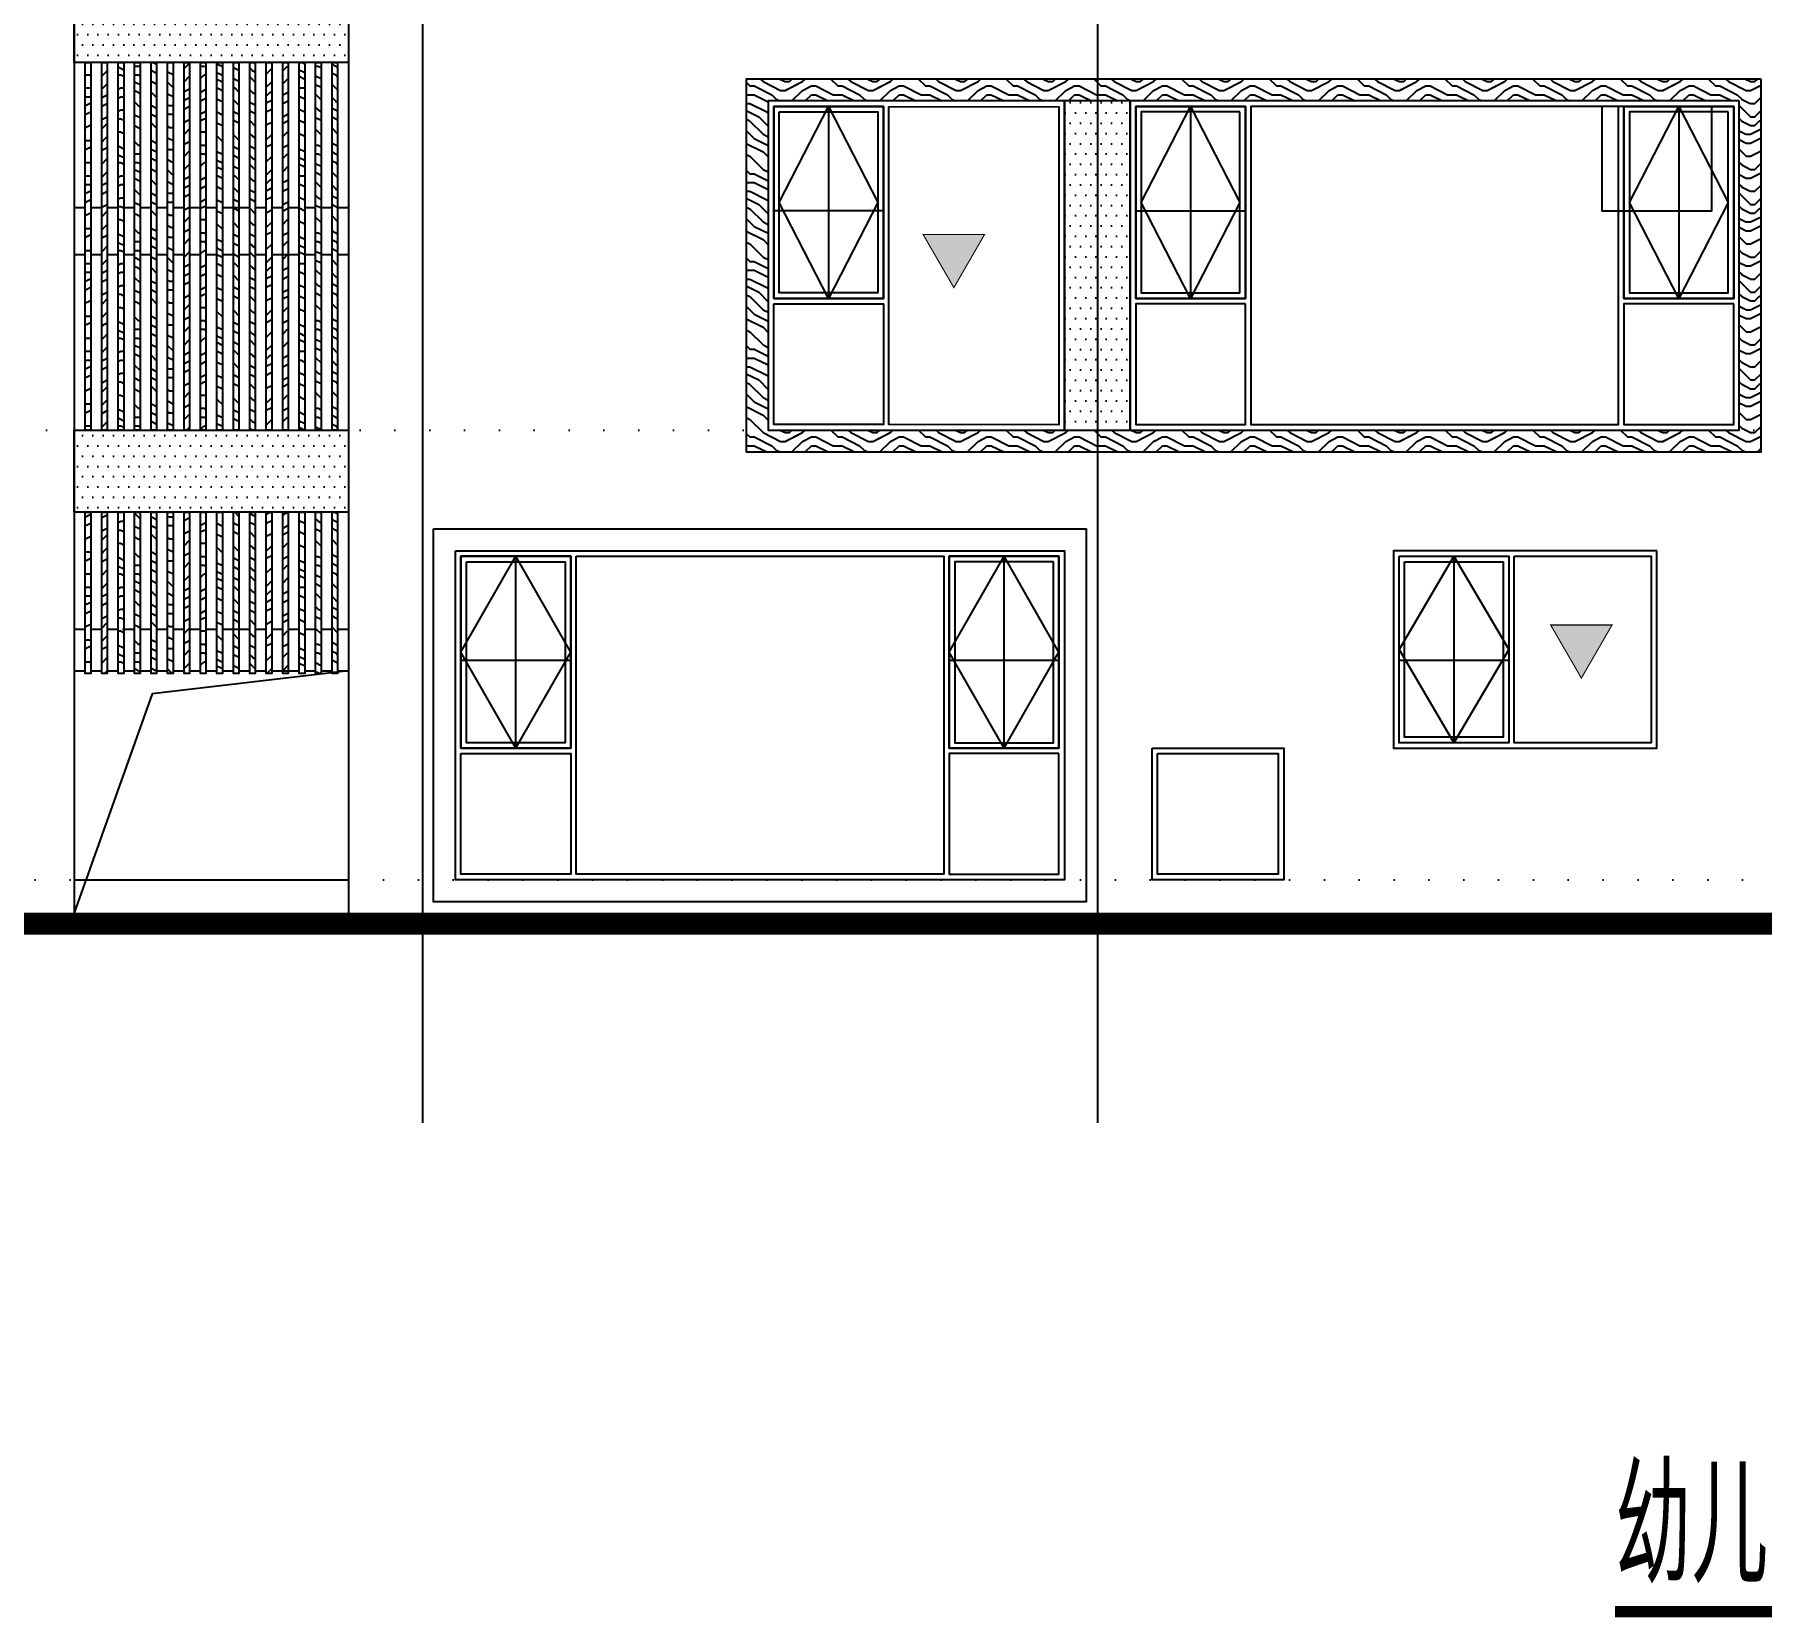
# Model space of a CAD drawing. Header units: millimetres. Extents: x -1048436 to -185795, y -983427 to 400387.
# Drawn here: x -739050 to -723309, y -818856 to -804425 of the extents above; entities that cross this region are included whole.
import ezdxf

# ---------------------------------------------------------------- set-up
doc = ezdxf.new("R2010")
doc.units = ezdxf.units.MM
doc.header["$LTSCALE"] = 500
doc.linetypes.add('A-FP_05$0$pln_L5$0$Col_L4$0$PHANTOM', pattern=[63.5, 31.75, -6.35, 6.35, -6.35, 6.35, -6.35])
doc.linetypes.add('DOT', pattern=[6.35, 0, -6.35])
for name, color, linetype in [('PUB_TEXT', 7, 'Continuous'), ('建-填充', 9, 'Continuous'), ('建-窗', 135, 'Continuous'), ('建-符号', 13, 'Continuous'), ('楼层虚线', 1, 'Continuous')]:
    doc.layers.add(name, color=color, linetype=linetype)
doc.layers.add('建-非打-01', color=6, linetype='Continuous', plot=False)
doc.styles.add('XD2008', font='xd-hzs.shx', dxfattribs={"width": 0.7, "bigfont": 'xd-hztxt.shx'})

# ---------------------------------------------------------------- blocks, each defined once
blk = doc.blocks.new('C2')
at = {"layer": '建-窗', "linetype": 'Continuous'}
for points in [[(-710413, -572677), (-709213, -572677), (-709213, -573877), (-710413, -573877)], [(-710363, -572727), (-709263, -572727), (-709263, -573827), (-710363, -573827)]]:
    blk.add_lwpolyline(points, close=True, dxfattribs=at)
blk = doc.blocks.new('C3')
at = {"layer": '建-窗', "linetype": 'Continuous'}
for p, q in [((-707663, -570927), (-707663, -572627)), ((-707163, -570927), (-707163, -572627))]:
    blk.add_line(p, q, dxfattribs=at)
for points in [[(-705813, -570877), (-708213, -570877), (-708213, -572677), (-705813, -572677)], [(-708163, -570927), (-707163, -570927), (-707163, -572627), (-708163, -572627)], [(-708113, -570977), (-707213, -570977), (-707213, -572577), (-708113, -572577)], [(-707113, -570927), (-705863, -570927), (-705863, -572627), (-707113, -572627)]]:
    blk.add_lwpolyline(points, close=True, dxfattribs=at)
for points in [[(-707663, -570927), (-708163, -571777), (-707663, -572627)], [(-707663, -570927), (-707163, -571777), (-707663, -572627)]]:
    blk.add_lwpolyline(points, dxfattribs=at)
blk = doc.blocks.new('C1')
at = {"layer": '建-窗', "linetype": 'Continuous'}
for p, q in [((-716238, -572677), (-716238, -570927)), ((-711788, -572677), (-711788, -570927)), ((-716738, -572677), (-715738, -572677)), ((-711288, -572677), (-712288, -572677))]:
    blk.add_line(p, q, dxfattribs=at)
for points in [[(-716988, -570677), (-711038, -570677), (-711038, -574077), (-716988, -574077)], [(-716788, -570877), (-711238, -570877), (-711238, -573877), (-716788, -573877)], [(-716738, -570927), (-715738, -570927), (-715738, -572677), (-716738, -572677)], [(-716738, -572677), (-715738, -572677), (-715738, -570927), (-716738, -570927)], [(-716688, -570977), (-715788, -570977), (-715788, -572627), (-716688, -572627)], [(-715688, -570927), (-712338, -570927), (-712338, -573827), (-715688, -573827)], [(-711288, -570927), (-712288, -570927), (-712288, -572677), (-711288, -572677)], [(-711288, -572677), (-712288, -572677), (-712288, -570927), (-711288, -570927)], [(-711338, -570977), (-712238, -570977), (-712238, -572627), (-711338, -572627)], [(-716738, -572727), (-715738, -572727), (-715738, -573827), (-716738, -573827)], [(-711288, -572727), (-712288, -572727), (-712288, -573827), (-711288, -573827)]]:
    blk.add_lwpolyline(points, close=True, dxfattribs=at)
for points in [[(-716238, -572677), (-716738, -571802), (-716238, -570927)], [(-716238, -572677), (-715738, -571802), (-716238, -570927)], [(-711788, -572677), (-712288, -571802), (-711788, -570927)], [(-711788, -572677), (-711288, -571802), (-711788, -570927)]]:
    blk.add_lwpolyline(points, dxfattribs=at)
blk = doc.blocks.new('sdfsg')
at = {"layer": '建-填充', "linetype": 'A-FP_05$0$pln_L5$0$Col_L4$0$PHANTOM'}
h = blk.add_hatch(dxfattribs=at)
h.set_pattern_fill('松散材料', color=256, scale=50)
h.set_pattern_definition([(0, (0, 16860.78), (46.875, 93.75), [0, -93.75])])
h.paths.add_polyline_path([(-698913, -570877), (-698313, -570877), (-698313, -573877), (-698913, -573877)])
at = {"layer": '建-窗', "linetype": 'Continuous'}
for p, q in [((-703913, -570927), (-703913, -572677)), ((-699463, -570927), (-699463, -572677)), ((-696163, -570927), (-696163, -572677)), ((-704413, -572677), (-703413, -572677)), ((-699963, -572677), (-698963, -572677)), ((-695663, -572677), (-696663, -572677))]:
    blk.add_line(p, q, dxfattribs=at)
for points in [[(-704663, -570677), (-695413, -570677), (-695413, -574077), (-704663, -574077)], [(-704463, -570877), (-695613, -570877), (-695613, -573877), (-704463, -573877)], [(-704463, -570877), (-698913, -570877), (-698913, -573877), (-704463, -573877)], [(-698913, -570877), (-698313, -570877), (-698313, -573877), (-698913, -573877)], [(-698313, -570877), (-695613, -570877), (-695613, -573877), (-698313, -573877)], [(-704413, -570927), (-703413, -570927), (-703413, -572677), (-704413, -572677)], [(-704413, -572677), (-703413, -572677), (-703413, -570927), (-704413, -570927)], [(-704363, -570977), (-703463, -570977), (-703463, -572627), (-704363, -572627)], [(-703363, -570927), (-700013, -570927), (-700013, -573827), (-703363, -573827)], [(-699963, -570927), (-698963, -570927), (-698963, -572677), (-699963, -572677)], [(-699963, -572677), (-698963, -572677), (-698963, -570927), (-699963, -570927)], [(-699913, -570977), (-699013, -570977), (-699013, -572627), (-699913, -572627)], [(-696713, -570927), (-698263, -570929), (-698263, -573829), (-696713, -573827)], [(-695663, -570927), (-696663, -570927), (-696663, -572677), (-695663, -572677)], [(-695663, -572677), (-696663, -572677), (-696663, -570927), (-695663, -570927)], [(-695713, -570977), (-696613, -570977), (-696613, -572627), (-695713, -572627)], [(-704413, -572727), (-703413, -572727), (-703413, -573827), (-704413, -573827)], [(-699963, -572727), (-698963, -572727), (-698963, -573827), (-699963, -573827)], [(-695663, -572727), (-696663, -572727), (-696663, -573827), (-695663, -573827)]]:
    blk.add_lwpolyline(points, close=True, dxfattribs=at)
for points in [[(-703913, -570927), (-704363, -571802), (-703913, -572677), (-703463, -571802), (-703913, -570927)], [(-699463, -570927), (-699913, -571802), (-699463, -572677), (-699013, -571802), (-699463, -570927)], [(-696163, -570927), (-696613, -571802), (-696163, -572677), (-695713, -571802), (-696163, -570927)]]:
    blk.add_lwpolyline(points, dxfattribs=at)
blk = doc.blocks.new('jiuyuanchuang')
at = {"layer": '建-符号'}
h = blk.add_hatch(color=8, dxfattribs=at)
h.dxf.hatch_style = 1
h.paths.add_polyline_path([(4207218, -3799772), (4207498, -3799288), (4206939, -3799288)])
at = {"layer": '建-符号', "color": 0, "const_width": 10}
blk.add_lwpolyline([(4207218, -3799772), (4207498, -3799288), (4206939, -3799288), (4207218, -3799772)], dxfattribs=at)

msp = doc.modelspace()

# ---------------------------------------------------------------- hatches: boundary and pattern name
at = {"layer": '建-填充', "linetype": 'A-FP_05$0$pln_L5$0$Col_L4$0$PHANTOM'}
h = msp.add_hatch(dxfattribs=at)
h.set_pattern_fill('松散材料', color=256, scale=50)
h.set_pattern_definition([(0, (-18425, -221393.34), (46.875, 93.75), [0, -93.75])])
h.paths.add_polyline_path([(-736187.7, -803931.2), (-738687.7, -803931.2), (-738687.7, -804681.2), (-736187.7, -804681.2)])
h.paths.add_polyline_path([(-736187.7, -808031.2), (-738687.7, -808031.2), (-738687.7, -808781.2), (-736187.7, -808781.2)])
h = msp.add_hatch(dxfattribs=at)
h.set_pattern_fill('木纹01', color=256, scale=200)
h.set_pattern_definition([(0, (-17785, -221393.34), (800, 800), [40, -760]), (0, (-18345, -221313.34), (800, 800), [80, -720]), (0, (-17825, -221273.34), (800, 800), [40, -760]), (0, (-18305, -221193.34), (800, 800), [40, -760]), (0, (-17825, -221153.34), (800, 800), [40, -760]), (0, (-18265, -221113.34), (800, 800), [40, -760]), (0, (-17825, -221073.34), (800, 800), [40, -760]), (0, (-18265, -220993.34), (800, 800), [40, -440, 40, -280]), (0, (-18265, -220913.34), (800, 800), [80, -400, 40, -280]), (0, (-18305, -220793.34), (800, 800), [40, -120, 40, -320, 40, -240]), (0, (-18345, -220713.34), (800, 800), [40, -160, 80, -520]), (0, (-17825, -220673.34), (800, 800), [40, -760]), (0, (-18345, -220633.34), (800, 800), [40, -200, 40, -520]), (45, (-18425, -221393.34), (9e-14, 800), [113.1368, -1018.23405]), (45, (-17745, -221393.34), (9e-14, 800), [226.27416, -905.0967]), (45, (-17745, -220993.34), (9e-14, 800), [56.568, -1074.80285]), (45, (-18425, -220913.34), (9e-14, 800), [169.7056, -961.66525]), (45, (-17745, -220913.34), (9e-14, 800), [282.8427, -848.5281]), (45, (-17745, -220793.34), (9e-14, 800), [169.7056, -961.66525]), (315, (-17905, -220713.34), (800, -2e-13), [56.568, -1074.80285]), (315, (-18185, -221353.34), (800, -2e-13), [113.1368, -1018.23405]), (315, (-18145, -221033.34), (800, -2e-13), [113.1368, -1018.23405]), (315, (-17905, -221193.34), (800, -2e-13), [113.1368, -1018.23405]), (315, (-17945, -220873.34), (800, -2e-13), [113.1368, -1018.23405]), (315, (-17905, -220793.34), (800, -2e-13), [169.7056, -961.66525]), (315, (-18105, -221273.34), (800, -2e-13), [169.7056, -961.66525]), (315, (-17985, -221233.34), (800, -2e-13), [169.7056, -961.66525]), (315, (-18105, -220953.34), (800, -2e-13), [169.7056, -961.66525]), (315, (-18025, -220913.34), (800, -2e-13), [169.7056, -961.66525]), (26.56505, (-18385, -221233.34), (800, 3e-07), [89.4427, -1699.41166]), (26.56505, (-17785, -221273.34), (800, 3e-07), [357.7709, -1431.0835]), (26.56505, (-17785, -221153.34), (800, 3e-07), [357.7709, -1431.0835]), (26.56505, (-17785, -221073.34), (800, 3e-07), [357.7712, -536, 178.888, -716.19518]), (26.56505, (-17705, -220953.34), (800, 3e-07), [89.4427, -1699.41166]), (26.56505, (-18425, -220673.34), (800, 3e-07), [89.4427, -1699.41166]), (26.56505, (-17785, -220673.34), (800, 3e-07), [178.88544, -1609.96894]), (333.43495, (-17985, -221393.34), (800, -3e-07), [178.88544, -1609.96894]), (333.43495, (-18265, -221193.34), (800, -3e-07), [178.88544, -1609.96894]), (333.43495, (-18265, -221313.34), (800, -3e-07), [89.4427, -1699.40894]), (333.43495, (-18225, -221113.34), (800, -3e-07), [268.32816, -1520.5262]), (333.43495, (-18065, -221113.34), (800, -3e-07), [178.88544, -1609.96894]), (333.43495, (-17985, -221073.34), (800, -3e-07), [178.88544, -1609.96894]), (333.43495, (-18225, -220993.34), (800, -3e-07), [89.4427, -1699.40894]), (333.43495, (-18185, -220913.34), (800, -3e-07), [89.4427, -1699.40894]), (333.43495, (-17865, -220753.34), (800, -3e-07), [89.4427, -1699.40894]), (333.43495, (-17905, -221033.34), (800, -3e-07), [89.4427, -1699.40894]), (333.43495, (-18265, -220793.34), (800, -3e-07), [268.32816, -1520.5262]), (333.43495, (-18305, -220713.34), (800, -3e-07), [178.88544, -1609.96894]), (333.43495, (-17865, -220953.34), (800, -3e-07), [89.44, -804.96, 89.44, -805.01438]), (333.43495, (-18105, -220793.34), (800, -3e-07), [178.88544, -1609.96894]), (333.43495, (-18065, -220713.34), (800, -3e-07), [178.88544, -1609.96894]), (333.43495, (-18305, -220633.34), (800, -3e-07), [178.88544, -1609.96894]), (333.43495, (-18065, -220633.34), (800, -3e-07), [178.88544, -1609.96894])])
h.paths.add_polyline_path([(-736337.7, -804681.2), (-736287.7, -804681.2), (-736287.7, -808031.2), (-736337.7, -808031.2)])
h.paths.add_polyline_path([(-736487.7, -804681.2), (-736437.7, -804681.2), (-736437.7, -808031.2), (-736487.7, -808031.2)])
h.paths.add_polyline_path([(-736637.7, -804681.2), (-736587.7, -804681.2), (-736587.7, -808031.2), (-736637.7, -808031.2)])
h.paths.add_polyline_path([(-736787.7, -804681.2), (-736737.7, -804681.2), (-736737.7, -808031.2), (-736787.7, -808031.2)])
h.paths.add_polyline_path([(-736937.7, -804681.2), (-736887.7, -804681.2), (-736887.7, -808031.2), (-736937.7, -808031.2)])
h.paths.add_polyline_path([(-737087.7, -804681.2), (-737037.7, -804681.2), (-737037.7, -808031.2), (-737087.7, -808031.2)])
h.paths.add_polyline_path([(-737237.7, -804681.2), (-737187.7, -804681.2), (-737187.7, -808031.2), (-737237.7, -808031.2)])
h.paths.add_polyline_path([(-737387.7, -804681.2), (-737337.7, -804681.2), (-737337.7, -808031.2), (-737387.7, -808031.2)])
h.paths.add_polyline_path([(-737537.7, -804681.2), (-737487.7, -804681.2), (-737487.7, -808031.2), (-737537.7, -808031.2)])
h.paths.add_polyline_path([(-737687.7, -804681.2), (-737637.7, -804681.2), (-737637.7, -808031.2), (-737687.7, -808031.2)])
h.paths.add_polyline_path([(-737837.7, -804681.2), (-737787.7, -804681.2), (-737787.7, -808031.2), (-737837.7, -808031.2)])
h.paths.add_polyline_path([(-737987.7, -804681.2), (-737937.7, -804681.2), (-737937.7, -808031.2), (-737987.7, -808031.2)])
h.paths.add_polyline_path([(-738137.7, -804681.2), (-738087.7, -804681.2), (-738087.7, -808031.2), (-738137.7, -808031.2)])
h.paths.add_polyline_path([(-738287.7, -804681.2), (-738237.7, -804681.2), (-738237.7, -808031.2), (-738287.7, -808031.2)])
h.paths.add_polyline_path([(-738437.7, -804681.2), (-738387.7, -804681.2), (-738387.7, -808031.2), (-738437.7, -808031.2)])
h.paths.add_polyline_path([(-738587.7, -804681.2), (-738537.7, -804681.2), (-738537.7, -808031.2), (-738587.7, -808031.2)])
h = msp.add_hatch(dxfattribs=at)
h.set_pattern_fill('木纹01', color=256, scale=200)
h.set_pattern_definition([(0, (-17810, -200054.9), (800, 800), [40, -760]), (0, (-18370, -199974.9), (800, 800), [80, -720]), (0, (-17850, -199934.9), (800, 800), [40, -760]), (0, (-18330, -199854.9), (800, 800), [40, -760]), (0, (-17850, -199814.9), (800, 800), [40, -760]), (0, (-18290, -199774.9), (800, 800), [40, -760]), (0, (-17850, -199734.9), (800, 800), [40, -760]), (0, (-18290, -199654.9), (800, 800), [40, -440, 40, -280]), (0, (-18290, -199574.9), (800, 800), [80, -400, 40, -280]), (0, (-18330, -199454.9), (800, 800), [40, -120, 40, -320, 40, -240]), (0, (-18370, -199374.9), (800, 800), [40, -160, 80, -520]), (0, (-17850, -199334.9), (800, 800), [40, -760]), (0, (-18370, -199294.9), (800, 800), [40, -200, 40, -520]), (45, (-18450, -200054.9), (9e-14, 800), [113.1368, -1018.23405]), (45, (-17770, -200054.9), (9e-14, 800), [226.27416, -905.0967]), (45, (-17770, -199654.9), (9e-14, 800), [56.568, -1074.80285]), (45, (-18450, -199574.9), (9e-14, 800), [169.7056, -961.66525]), (45, (-17770, -199574.9), (9e-14, 800), [282.8427, -848.5281]), (45, (-17770, -199454.9), (9e-14, 800), [169.7056, -961.66525]), (315, (-17930, -199374.9), (800, -2e-13), [56.568, -1074.80285]), (315, (-18210, -200014.9), (800, -2e-13), [113.1368, -1018.23405]), (315, (-18170, -199694.9), (800, -2e-13), [113.1368, -1018.23405]), (315, (-17930, -199854.9), (800, -2e-13), [113.1368, -1018.23405]), (315, (-17970, -199534.9), (800, -2e-13), [113.1368, -1018.23405]), (315, (-17930, -199454.9), (800, -2e-13), [169.7056, -961.66525]), (315, (-18130, -199934.9), (800, -2e-13), [169.7056, -961.66525]), (315, (-18010, -199894.9), (800, -2e-13), [169.7056, -961.66525]), (315, (-18130, -199614.9), (800, -2e-13), [169.7056, -961.66525]), (315, (-18050, -199574.9), (800, -2e-13), [169.7056, -961.66525]), (26.56505, (-18410, -199894.9), (800, 3e-07), [89.4427, -1699.41166]), (26.56505, (-17810, -199934.9), (800, 3e-07), [357.7709, -1431.0835]), (26.56505, (-17810, -199814.9), (800, 3e-07), [357.7709, -1431.0835]), (26.56505, (-17810, -199734.9), (800, 3e-07), [357.7712, -536, 178.888, -716.19518]), (26.56505, (-17730, -199614.9), (800, 3e-07), [89.4427, -1699.41166]), (26.56505, (-18450, -199334.9), (800, 3e-07), [89.4427, -1699.41166]), (26.56505, (-17810, -199334.9), (800, 3e-07), [178.88544, -1609.96894]), (333.43495, (-18010, -200054.9), (800, -3e-07), [178.88544, -1609.96894]), (333.43495, (-18290, -199854.9), (800, -3e-07), [178.88544, -1609.96894]), (333.43495, (-18290, -199974.9), (800, -3e-07), [89.4427, -1699.40894]), (333.43495, (-18250, -199774.9), (800, -3e-07), [268.32816, -1520.5262]), (333.43495, (-18090, -199774.9), (800, -3e-07), [178.88544, -1609.96894]), (333.43495, (-18010, -199734.9), (800, -3e-07), [178.88544, -1609.96894]), (333.43495, (-18250, -199654.9), (800, -3e-07), [89.4427, -1699.40894]), (333.43495, (-18210, -199574.9), (800, -3e-07), [89.4427, -1699.40894]), (333.43495, (-17890, -199414.9), (800, -3e-07), [89.4427, -1699.40894]), (333.43495, (-17930, -199694.9), (800, -3e-07), [89.4427, -1699.40894]), (333.43495, (-18290, -199454.9), (800, -3e-07), [268.32816, -1520.5262]), (333.43495, (-18330, -199374.9), (800, -3e-07), [178.88544, -1609.96894]), (333.43495, (-17890, -199614.9), (800, -3e-07), [89.44, -804.96, 89.44, -805.01438]), (333.43495, (-18130, -199454.9), (800, -3e-07), [178.88544, -1609.96894]), (333.43495, (-18090, -199374.9), (800, -3e-07), [178.88544, -1609.96894]), (333.43495, (-18330, -199294.9), (800, -3e-07), [178.88544, -1609.96894]), (333.43495, (-18090, -199294.9), (800, -3e-07), [178.88544, -1609.96894])])
h.paths.add_polyline_path([(-729362.7, -804831.2), (-723312.7, -804831.2), (-723312.7, -808231.2), (-729362.7, -808231.2), (-729362.7, -808031.2), (-723512.7, -808031.2), (-723512.7, -805031.2), (-729362.7, -805031.2)])
h.paths.add_polyline_path([(-732562.7, -804831.2), (-729362.7, -804831.2), (-729362.7, -805031.2), (-732362.7, -805031.2), (-732362.7, -808031.2), (-729362.7, -808031.2), (-729362.7, -808231.2), (-732562.7, -808231.2)])
h = msp.add_hatch(dxfattribs=at)
h.set_pattern_fill('木纹01', color=256, scale=200)
h.set_pattern_definition([(0, (-17785, -225143.34), (800, 800), [40, -760]), (0, (-18345, -225063.34), (800, 800), [80, -720]), (0, (-17825, -225023.34), (800, 800), [40, -760]), (0, (-18305, -224943.34), (800, 800), [40, -760]), (0, (-17825, -224903.34), (800, 800), [40, -760]), (0, (-18265, -224863.34), (800, 800), [40, -760]), (0, (-17825, -224823.34), (800, 800), [40, -760]), (0, (-18265, -224743.34), (800, 800), [40, -440, 40, -280]), (0, (-18265, -224663.34), (800, 800), [80, -400, 40, -280]), (0, (-18305, -224543.34), (800, 800), [40, -120, 40, -320, 40, -240]), (0, (-18345, -224463.34), (800, 800), [40, -160, 80, -520]), (0, (-17825, -224423.34), (800, 800), [40, -760]), (0, (-18345, -224383.34), (800, 800), [40, -200, 40, -520]), (45, (-18425, -225143.34), (9e-14, 800), [113.1368, -1018.23405]), (45, (-17745, -225143.34), (9e-14, 800), [226.27416, -905.0967]), (45, (-17745, -224743.34), (9e-14, 800), [56.568, -1074.80285]), (45, (-18425, -224663.34), (9e-14, 800), [169.7056, -961.66525]), (45, (-17745, -224663.34), (9e-14, 800), [282.8427, -848.5281]), (45, (-17745, -224543.34), (9e-14, 800), [169.7056, -961.66525]), (315, (-17905, -224463.34), (800, -2e-13), [56.568, -1074.80285]), (315, (-18185, -225103.34), (800, -2e-13), [113.1368, -1018.23405]), (315, (-18145, -224783.34), (800, -2e-13), [113.1368, -1018.23405]), (315, (-17905, -224943.34), (800, -2e-13), [113.1368, -1018.23405]), (315, (-17945, -224623.34), (800, -2e-13), [113.1368, -1018.23405]), (315, (-17905, -224543.34), (800, -2e-13), [169.7056, -961.66525]), (315, (-18105, -225023.34), (800, -2e-13), [169.7056, -961.66525]), (315, (-17985, -224983.34), (800, -2e-13), [169.7056, -961.66525]), (315, (-18105, -224703.34), (800, -2e-13), [169.7056, -961.66525]), (315, (-18025, -224663.34), (800, -2e-13), [169.7056, -961.66525]), (26.56505, (-18385, -224983.34), (800, 3e-07), [89.4427, -1699.41166]), (26.56505, (-17785, -225023.34), (800, 3e-07), [357.7709, -1431.0835]), (26.56505, (-17785, -224903.34), (800, 3e-07), [357.7709, -1431.0835]), (26.56505, (-17785, -224823.34), (800, 3e-07), [357.7712, -536, 178.888, -716.19518]), (26.56505, (-17705, -224703.34), (800, 3e-07), [89.4427, -1699.41166]), (26.56505, (-18425, -224423.34), (800, 3e-07), [89.4427, -1699.41166]), (26.56505, (-17785, -224423.34), (800, 3e-07), [178.88544, -1609.96894]), (333.43495, (-17985, -225143.34), (800, -3e-07), [178.88544, -1609.96894]), (333.43495, (-18265, -224943.34), (800, -3e-07), [178.88544, -1609.96894]), (333.43495, (-18265, -225063.34), (800, -3e-07), [89.4427, -1699.40894]), (333.43495, (-18225, -224863.34), (800, -3e-07), [268.32816, -1520.5262]), (333.43495, (-18065, -224863.34), (800, -3e-07), [178.88544, -1609.96894]), (333.43495, (-17985, -224823.34), (800, -3e-07), [178.88544, -1609.96894]), (333.43495, (-18225, -224743.34), (800, -3e-07), [89.4427, -1699.40894]), (333.43495, (-18185, -224663.34), (800, -3e-07), [89.4427, -1699.40894]), (333.43495, (-17865, -224503.34), (800, -3e-07), [89.4427, -1699.40894]), (333.43495, (-17905, -224783.34), (800, -3e-07), [89.4427, -1699.40894]), (333.43495, (-18265, -224543.34), (800, -3e-07), [268.32816, -1520.5262]), (333.43495, (-18305, -224463.34), (800, -3e-07), [178.88544, -1609.96894]), (333.43495, (-17865, -224703.34), (800, -3e-07), [89.44, -804.96, 89.44, -805.01438]), (333.43495, (-18105, -224543.34), (800, -3e-07), [178.88544, -1609.96894]), (333.43495, (-18065, -224463.34), (800, -3e-07), [178.88544, -1609.96894]), (333.43495, (-18305, -224383.34), (800, -3e-07), [178.88544, -1609.96894]), (333.43495, (-18065, -224383.34), (800, -3e-07), [178.88544, -1609.96894])])
h.paths.add_polyline_path([(-736337.7, -808781.2), (-736287.7, -808781.2), (-736287.7, -810251.2), (-736337.7, -810251.2)])
h.paths.add_polyline_path([(-736487.7, -808781.2), (-736437.7, -808781.2), (-736437.7, -810251.2), (-736487.7, -810251.2)])
h.paths.add_polyline_path([(-736637.7, -808781.2), (-736587.7, -808781.2), (-736587.7, -810251.2), (-736637.7, -810251.2)])
h.paths.add_polyline_path([(-736787.7, -808781.2), (-736737.7, -808781.2), (-736737.7, -810251.2), (-736787.7, -810251.2)])
h.paths.add_polyline_path([(-736937.7, -808781.2), (-736887.7, -808781.2), (-736887.7, -810251.2), (-736937.7, -810251.2)])
h.paths.add_polyline_path([(-737087.7, -808781.2), (-737037.7, -808781.2), (-737037.7, -810251.2), (-737087.7, -810251.2)])
h.paths.add_polyline_path([(-737237.7, -808781.2), (-737187.7, -808781.2), (-737187.7, -810251.2), (-737237.7, -810251.2)])
h.paths.add_polyline_path([(-737387.7, -808781.2), (-737337.7, -808781.2), (-737337.7, -810251.2), (-737387.7, -810251.2)])
h.paths.add_polyline_path([(-737537.7, -808781.2), (-737487.7, -808781.2), (-737487.7, -810251.2), (-737537.7, -810251.2)])
h.paths.add_polyline_path([(-737687.7, -808781.2), (-737637.7, -808781.2), (-737637.7, -810251.2), (-737687.7, -810251.2)])
h.paths.add_polyline_path([(-737837.7, -808781.2), (-737787.7, -808781.2), (-737787.7, -810251.2), (-737837.7, -810251.2)])
h.paths.add_polyline_path([(-737987.7, -808781.2), (-737937.7, -808781.2), (-737937.7, -810251.2), (-737987.7, -810251.2)])
h.paths.add_polyline_path([(-738137.7, -808781.2), (-738087.7, -808781.2), (-738087.7, -810251.2), (-738137.7, -810251.2)])
h.paths.add_polyline_path([(-738287.7, -808781.2), (-738237.7, -808781.2), (-738237.7, -810251.2), (-738287.7, -810251.2)])
h.paths.add_polyline_path([(-738437.7, -808781.2), (-738387.7, -808781.2), (-738387.7, -810251.2), (-738437.7, -810251.2)])
h.paths.add_polyline_path([(-738587.7, -808781.2), (-738537.7, -808781.2), (-738537.7, -810251.2), (-738587.7, -810251.2)])

# ---------------------------------------------------------------- linework, layer by layer
for p, q in [((-738687.7, -793381.2), (-738687.7, -812431.2)), ((-736187.7, -793381.2), (-736187.7, -812431.2)), ((-738687.7, -806001.2), (-738587.7, -806001.2)), ((-738537.7, -806001.2), (-738437.7, -806001.2)), ((-738387.7, -806001.2), (-738287.7, -806001.2)), ((-738249.2, -806001.2), (-738137.7, -806001.2)), ((-738087.7, -806001.2), (-737987.7, -806001.2)), ((-737937.7, -806001.2), (-737837.7, -806001.2)), ((-737787.7, -806001.2), (-737687.7, -806001.2)), ((-737637.7, -806001.2), (-737537.7, -806001.2)), ((-737487.7, -806001.2), (-737387.7, -806001.2)), ((-737337.7, -806001.2), (-737087.7, -806001.2)), ((-737037.7, -806001.2), (-736937.7, -806001.2)), ((-736887.7, -806001.2), (-736787.7, -806001.2)), ((-736737.7, -806001.2), (-736637.7, -806001.2)), ((-736587.7, -806001.2), (-736487.7, -806001.2)), ((-736437.7, -806001.2), (-736337.7, -806001.2)), ((-736287.7, -806001.2), (-736187.7, -806001.2)), ((-738687.7, -806431.2), (-738587.7, -806431.2)), ((-738537.7, -806431.2), (-738437.7, -806431.2)), ((-738387.7, -806431.2), (-738287.7, -806431.2)), ((-738237.7, -806431.2), (-738137.7, -806431.2)), ((-738087.7, -806431.2), (-737987.7, -806431.2)), ((-737937.7, -806431.2), (-737837.7, -806431.2)), ((-737787.7, -806431.2), (-737687.7, -806431.2)), ((-737637.7, -806431.2), (-737537.7, -806431.2)), ((-737487.7, -806431.2), (-737387.7, -806431.2)), ((-737337.7, -806431.2), (-737237.7, -806431.2)), ((-737187.7, -806431.2), (-737087.7, -806431.2)), ((-737037.7, -806431.2), (-736937.7, -806431.2)), ((-736887.7, -806431.2), (-736637.7, -806431.2)), ((-736589.2, -806431.2), (-736487.7, -806431.2)), ((-736437.7, -806431.2), (-736337.7, -806431.2)), ((-736287.7, -806431.2), (-736187.7, -806431.2)), ((-736187.7, -808781.2), (-738687.7, -808781.2)), ((-738687.7, -809845), (-738587.7, -809845)), ((-738537.7, -809845), (-738437.7, -809845)), ((-738387.7, -809845), (-738287.7, -809845)), ((-738249.2, -809845), (-738137.7, -809845)), ((-738087.7, -809845), (-737987.7, -809845)), ((-737937.7, -809845), (-737837.7, -809845)), ((-737787.7, -809845), (-737687.7, -809845)), ((-737637.7, -809845), (-737537.7, -809845)), ((-737487.7, -809845), (-737387.7, -809845)), ((-737337.7, -809845), (-737087.7, -809845)), ((-737037.7, -809845), (-736937.7, -809845)), ((-736887.7, -809845), (-736787.7, -809845)), ((-736737.7, -809845), (-736637.7, -809845)), ((-736587.7, -809845), (-736487.7, -809845)), ((-736437.7, -809845), (-736337.7, -809845)), ((-736287.7, -809845), (-736187.7, -809845)), ((-738687.7, -810225), (-738587.7, -810225)), ((-738537.7, -810225), (-738437.7, -810225)), ((-738387.7, -810225), (-738287.7, -810225)), ((-738237.7, -810225), (-738137.7, -810225)), ((-738087.7, -810225), (-737987.7, -810225)), ((-737937.7, -810225), (-737837.7, -810225)), ((-737787.7, -810225), (-737687.7, -810225)), ((-737637.7, -810225), (-737537.7, -810225)), ((-737487.7, -810225), (-737387.7, -810225)), ((-737337.7, -810225), (-737237.7, -810225)), ((-737187.7, -810225), (-737087.7, -810225)), ((-737037.7, -810225), (-736937.7, -810225)), ((-736887.7, -810225), (-736637.7, -810225)), ((-736589.2, -810225), (-736487.7, -810225)), ((-736437.7, -810225), (-736337.7, -810225)), ((-736287.7, -810225), (-736187.7, -810225)), ((-738687.7, -812131.2), (-736187.7, -812131.2))]:
    msp.add_line(p, q)
for points in [[(-738687.7, -803931.2), (-736187.7, -803931.2), (-736187.7, -804681.2), (-738687.7, -804681.2)], [(-738587.7, -804681.2), (-738537.7, -804681.2), (-738537.7, -808031.2), (-738587.7, -808031.2)], [(-738437.7, -804681.2), (-738387.7, -804681.2), (-738387.7, -808031.2), (-738437.7, -808031.2)], [(-738287.7, -804681.2), (-738237.7, -804681.2), (-738237.7, -808031.2), (-738287.7, -808031.2)], [(-738137.7, -804681.2), (-738087.7, -804681.2), (-738087.7, -808031.2), (-738137.7, -808031.2)], [(-737987.7, -804681.2), (-737937.7, -804681.2), (-737937.7, -808031.2), (-737987.7, -808031.2)], [(-737837.7, -804681.2), (-737787.7, -804681.2), (-737787.7, -808031.2), (-737837.7, -808031.2)], [(-737687.7, -804681.2), (-737637.7, -804681.2), (-737637.7, -808031.2), (-737687.7, -808031.2)], [(-737537.7, -804681.2), (-737487.7, -804681.2), (-737487.7, -808031.2), (-737537.7, -808031.2)], [(-737387.7, -804681.2), (-737337.7, -804681.2), (-737337.7, -808031.2), (-737387.7, -808031.2)], [(-737237.7, -804681.2), (-737187.7, -804681.2), (-737187.7, -808031.2), (-737237.7, -808031.2)], [(-737087.7, -804681.2), (-737037.7, -804681.2), (-737037.7, -808031.2), (-737087.7, -808031.2)], [(-736937.7, -804681.2), (-736887.7, -804681.2), (-736887.7, -808031.2), (-736937.7, -808031.2)], [(-736787.7, -804681.2), (-736737.7, -804681.2), (-736737.7, -808031.2), (-736787.7, -808031.2)], [(-736637.7, -804681.2), (-736587.7, -804681.2), (-736587.7, -808031.2), (-736637.7, -808031.2)], [(-736487.7, -804681.2), (-736437.7, -804681.2), (-736437.7, -808031.2), (-736487.7, -808031.2)], [(-736337.7, -804681.2), (-736287.7, -804681.2), (-736287.7, -808031.2), (-736337.7, -808031.2)], [(-738687.7, -808031.2), (-736187.7, -808031.2), (-736187.7, -808781.2), (-738687.7, -808781.2)], [(-738587.7, -808781.2), (-738537.7, -808781.2), (-738537.7, -810251.2), (-738587.7, -810251.2)], [(-738437.7, -808781.2), (-738387.7, -808781.2), (-738387.7, -810251.2), (-738437.7, -810251.2)], [(-738287.7, -808781.2), (-738237.7, -808781.2), (-738237.7, -810251.2), (-738287.7, -810251.2)], [(-738137.7, -808781.2), (-738087.7, -808781.2), (-738087.7, -810251.2), (-738137.7, -810251.2)], [(-737987.7, -808781.2), (-737937.7, -808781.2), (-737937.7, -810251.2), (-737987.7, -810251.2)], [(-737837.7, -808781.2), (-737787.7, -808781.2), (-737787.7, -810251.2), (-737837.7, -810251.2)], [(-737687.7, -808781.2), (-737637.7, -808781.2), (-737637.7, -810251.2), (-737687.7, -810251.2)], [(-737537.7, -808781.2), (-737487.7, -808781.2), (-737487.7, -810251.2), (-737537.7, -810251.2)], [(-737387.7, -808781.2), (-737337.7, -808781.2), (-737337.7, -810251.2), (-737387.7, -810251.2)], [(-737237.7, -808781.2), (-737187.7, -808781.2), (-737187.7, -810251.2), (-737237.7, -810251.2)], [(-737087.7, -808781.2), (-737037.7, -808781.2), (-737037.7, -810251.2), (-737087.7, -810251.2)], [(-736937.7, -808781.2), (-736887.7, -808781.2), (-736887.7, -810251.2), (-736937.7, -810251.2)], [(-736787.7, -808781.2), (-736737.7, -808781.2), (-736737.7, -810251.2), (-736787.7, -810251.2)], [(-736637.7, -808781.2), (-736587.7, -808781.2), (-736587.7, -810251.2), (-736637.7, -810251.2)], [(-736487.7, -808781.2), (-736437.7, -808781.2), (-736437.7, -810251.2), (-736487.7, -810251.2)], [(-736337.7, -808781.2), (-736287.7, -808781.2), (-736287.7, -810251.2), (-736337.7, -810251.2)]]:
    msp.add_lwpolyline(points, close=True)
msp.add_lwpolyline([(-736187.7, -810225), (-737979.5, -810436.4), (-738687.7, -812431.2)])
at = {"const_width": 200}
msp.add_lwpolyline([(-760958.5, -812531.2), (-673277.6, -812531.2)], dxfattribs=at)
at = {"layer": '建-符号', "const_width": 105}
msp.add_lwpolyline([(-724645, -818803.8), (-714458.3, -818803.8)], dxfattribs=at)
at = {"layer": '建-非打-01'}
for p, q in [((-735512.7, -796231.2), (-735512.7, -814345.6)), ((-729362.7, -796231.2), (-729362.7, -814345.6)), ((-729362.7, -796231.2), (-729362.7, -814345.6))]:
    msp.add_line(p, q, dxfattribs=at)
for points in [[(-731312.7, -805080.8), (-732312.7, -805080.8), (-732312.7, -806030.8), (-731312.7, -806030.8)], [(-728012.7, -805081.2), (-729012.7, -805081.2), (-729012.7, -806031.2), (-728012.7, -806031.2)], [(-723762.7, -805081.2), (-724762.7, -805081.2), (-724762.7, -806031.2), (-723762.7, -806031.2)], [(-735162.7, -809181.2), (-734162.7, -809181.2), (-734162.7, -810131.2), (-735162.7, -810131.2)], [(-730712.7, -809181.2), (-729712.7, -809181.2), (-729712.7, -810131.2), (-730712.7, -810131.2)], [(-726612.7, -809181.2), (-725612.7, -809181.2), (-725612.7, -810131.2), (-726612.7, -810131.2)]]:
    msp.add_lwpolyline(points, close=True, dxfattribs=at)
at = {"layer": '楼层虚线', "linetype": 'DOT', "ltscale": 0.1}
for p, q in [((-757362.4, -808031.2), (-673277.6, -808031.2)), ((-760958.5, -812131.2), (-673277.6, -812131.2))]:
    msp.add_line(p, q, dxfattribs=at)

# ---------------------------------------------------------------- block references
at = {"xscale": -1}
msp.add_blockref('sdfsg', (-1427975.4, -234154.1), dxfattribs=at)
at = {"xscale": -1, "rotation": 239.9999999999741}
for p in [(456140, -6349692.9), (461859.8, -6353252.4)]:
    msp.add_blockref('jiuyuanchuang', p, dxfattribs=at)
for name, p in [('C1', (-18425, -238254.1)), ('C3', (-18450, -238254.1)), ('C2', (-18450, -238254.1))]:
    msp.add_blockref(name, p)

# ---------------------------------------------------------------- texts
at = {"layer": 'PUB_TEXT', "style": 'XD2008', "width": 0.7}
msp.add_text('幼儿园', height=1050, dxfattribs=at).set_placement((-724645, -818541.3))

doc.saveas('drawing.dxf')
